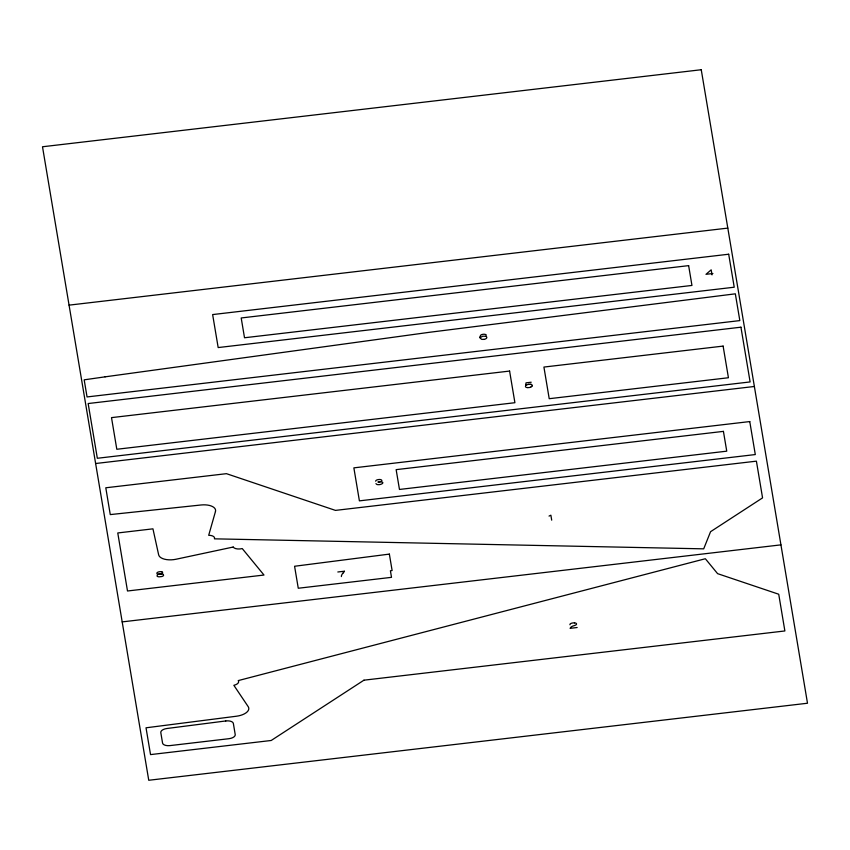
<?xml version="1.0" encoding="UTF-8"?>
<svg xmlns="http://www.w3.org/2000/svg" width="850" height="850" viewBox="0 0 850 850"><rect width="100%" height="100%" fill="white"/><g stroke="black" fill="none" stroke-linecap="round" stroke-linejoin="round"><path stroke-width="1.27" d="M341.381 576.566L341.402 576.215A11.358 5.493 -5.8 0 1 341.562 575.386L342.178 574.122A8.596 4.154 -5.8 0 1 342.635 573.516L343.166 572.921M570.286 628.203L570.297 628.15A5.567 2.688 -5.8 0 1 572.209 626.344A5.546 2.678 -5.8 0 1 572.974 626.025A13.982 6.758 -5.8 0 1 573.272 625.929L573.888 625.727A6.97 3.368 -5.8 0 0 576.003 624.856A2.231 1.084 -5.8 0 0 576.417 624.41A2.869 1.381 -5.8 0 0 575.471 623.018A2.826 1.371 -5.8 0 0 574.494 622.869M525.597 385.539L526.054 382.829L531.207 382.224M344.431 571.37L344.431 571.349A4.537 2.189 -5.8 0 1 344.101 571.838L343.23 572.847M480.006 337.748L482.694 336.196L485.807 336.26M549.036 516.077L550.874 515.206L551.703 520.158M380.821 481.557L379.27 481.822M378.579 481.897L379.238 481.822M69.062 305.139L727.812 228.108M712.916 273.509L705.989 274.316L711.174 269.843L712.013 274.858M95.625 463.516L754.375 386.484M377.846 481.993L381.236 481.716L382.5 482.343A5.631 2.72 -5.8 0 1 382.659 482.821M337.822 571.986L344.462 571.211M122.188 621.892L780.938 544.861M570.265 628.32L577.161 627.513M161.776 571.827L162.201 571.976A2.348 1.137 -5.8 0 1 162.648 572.273C163.253 575.216 156.156 572.921 157.069 576.119A2.826 1.36 -5.8 0 0 157.781 576.576A3.219 1.551 -5.8 0 0 159.152 576.831L161.798 576.523A3.294 1.594 -5.8 0 0 162.594 576.226A3.018 1.456 -5.8 0 0 163.051 575.971A2.784 1.349 -5.8 0 0 163.583 575.376L163.274 574.313A1.849 0.892 -5.8 0 0 162.679 574.069L158.121 574.069A1.955 0.946 -5.8 0 1 157.516 573.952A1.647 0.797 -5.8 0 1 157.08 573.707L156.931 573.484A2.784 1.349 -5.8 0 1 156.899 573.07A2.359 1.137 -5.8 0 1 157.271 572.56L157.431 572.433A3.049 1.477 -5.8 0 1 159.056 571.816L159.343 571.763A3.974 1.923 -5.8 0 1 160.236 571.678L160.523 571.668A2.943 1.424 -5.8 0 1 161.776 571.827M375.944 483.629L376.741 484.383A2.571 1.243 -5.8 0 0 377.623 484.627L378.781 484.67A4.887 2.359 -5.8 0 0 379.461 484.617A3.804 1.838 -5.8 0 0 381.576 484.011A2.837 1.371 -5.8 0 0 382.734 482.821M525.417 386.58L525.47 386.686A4.25 2.051 -5.8 0 0 525.778 387.037A3.304 1.594 -5.8 0 0 526.341 387.356A2.369 1.147 -5.8 0 0 527.319 387.589M530.666 387.186A3.868 1.87 -5.8 0 1 527.34 387.558M532.281 385.836A3.921 1.902 -5.8 0 1 530.612 387.143M530.825 384.168A3.517 1.7 -5.8 0 1 532.058 385.826M528.796 384.296A3.57 1.732 -5.8 0 1 530.655 384.296M528.796 384.296A4.346 2.104 -5.8 0 0 528.041 384.476A7.554 3.655 -5.8 0 0 526.883 384.859L526.384 385.114A4.122 1.997 -5.8 0 0 525.619 385.507M485.69 336.334A3.527 1.7 -5.8 0 1 486.668 338.002A3.527 1.7 -5.8 0 1 483.905 339.416M483.884 339.352A4.441 2.146 -5.8 0 1 483.034 339.416L482.29 339.384A2.805 1.36 -5.8 0 1 481.355 339.182L479.963 337.663A14.046 6.789 -5.8 0 1 479.857 336.749L480.962 334.921A2.911 1.403 -5.8 0 1 481.908 334.528L483.151 334.284A3.018 1.456 -5.8 0 1 486.37 335.166M375.689 481.206A5.015 2.422 -5.8 0 1 375.891 480.664A2.816 1.36 -5.8 0 1 377.496 479.761L378.165 479.623A4.696 2.274 -5.8 0 1 378.803 479.538A2.656 1.286 -5.8 0 1 381.586 480.112A2.656 1.286 -5.8 0 1 381.044 481.652M574.472 622.891A4.091 1.976 -5.8 0 0 571.487 623.252A3.219 1.551 -5.8 0 0 569.978 624.197L570.021 624.367A7.958 3.846 -5.8 0 0 569.925 624.75M215.475 511.487L208.696 535.298A6.906 3.336 -5.8 0 1 214.455 538.836L703.694 548.845L710.568 531.696L762.567 497.877L756.404 461.157L335.463 510.393L226.451 473.673L105.793 487.783L110.266 514.59L201.046 504.985A13.823 6.683 -5.8 0 1 215.475 511.487M363.949 680.181L271.192 740.488L150.535 754.598L146.019 727.802L236.47 716.221A13.823 6.683 -5.8 0 0 248.2 706.658L233.856 685.312A6.906 3.336 -5.8 0 0 238.234 680.595L705.351 558.737L717.602 573.654L778.727 594.235L784.879 630.955L363.949 680.181M233.197 547.039L176.014 559.247A13.823 6.683 -5.8 0 1 158.653 554.838L152.947 528.838L117.767 532.961L127.5 590.994L263.989 575.036L242.25 548.569A6.906 3.336 -5.8 0 1 233.197 547.039M105.103 376.837L84.182 379.833L87.051 396.939L739.829 320.599L735.335 293.824L429.335 332.308L105.103 376.837M389.364 554.104L294.578 566.259L298.265 588.242L391.51 577.341L390.405 570.743L392.116 570.541L389.364 554.104M225.781 720.959L166.951 728.492A6.906 3.336 -5.8 0 0 160.799 732.572L162.562 743.102A6.906 3.336 -5.8 0 0 169.979 745.599L228.916 738.703A6.906 3.336 -5.8 0 0 235.227 734.602L233.357 723.435A6.906 3.336 -5.8 0 0 225.781 720.959M701.25 69.732L42.5 146.763L148.75 780.268L807.5 703.237L701.25 69.732M728.694 254.224L212.638 314.574L218.174 347.565L734.23 287.215L728.694 254.224M688.638 265.636L241.198 317.964L244.513 337.758L691.953 285.441L688.638 265.636M740.934 327.197L88.156 403.538L97.336 458.277L750.114 381.937L740.934 327.197M509.596 371.067L111.509 417.626L116.811 449.267L514.909 402.709L509.596 371.067M723.116 346.099L543.915 367.062L549.217 398.703L728.429 377.74L723.116 346.099M749.764 421.568L353.866 467.861L359.401 500.862L755.299 454.559L749.764 421.568M723.424 431.375L396.142 469.646L399.468 489.451L726.75 451.169L723.424 431.375"/></g></svg>
